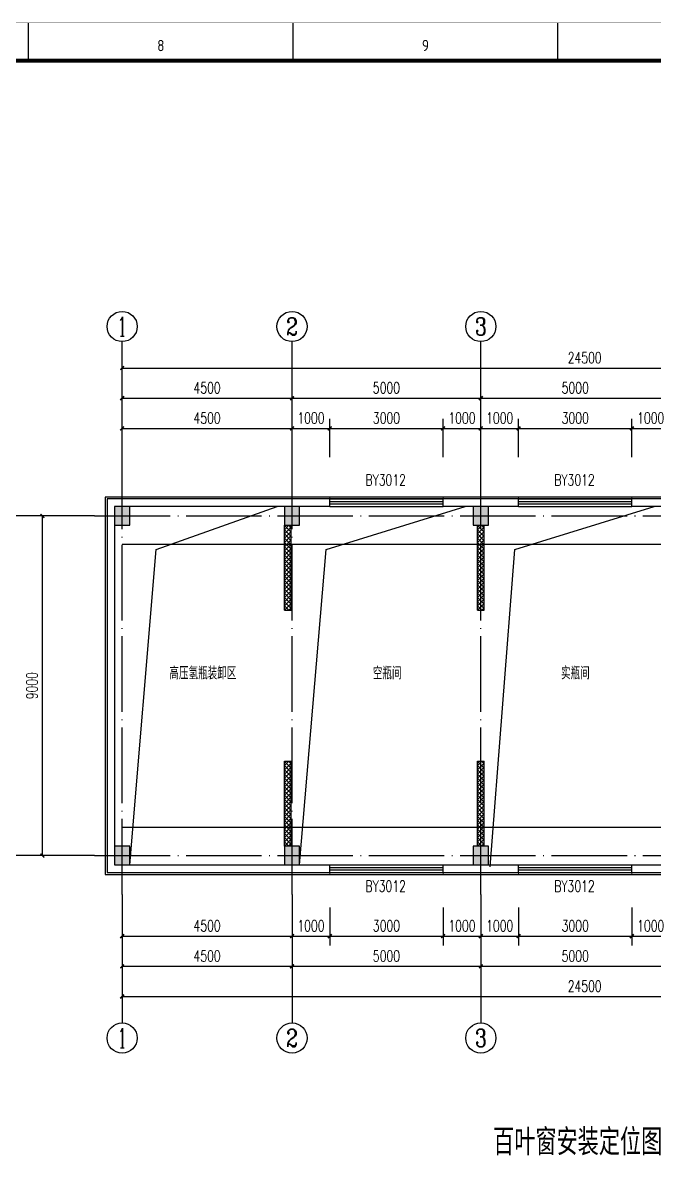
# Model space of a CAD drawing. Extents: x 170390 to 475615, y -37034 to 38097.
# Drawn here: x 340554 to 357282, y -1593 to 28473 of the extents above; entities that cross this region are included whole.
import ezdxf
from ezdxf.enums import TextEntityAlignment as Align

# ---------------------------------------------------------------- set-up
doc = ezdxf.new("R2010")
doc.units = 0
doc.header["$LTSCALE"] = 1000
doc.header["$MEASUREMENT"] = 0
doc.linetypes.add('DASH', pattern=[0.35, 0.25, -0.1])
doc.linetypes.add('DOTE', pattern=[2.42, 2, -0.2, 0.02, -0.2])
doc.layers.get('0').update_dxf_attribs({"color": 8})
doc.layers.get('Defpoints').update_dxf_attribs({"color": 8})
for name, color, linetype in [('AXIS', 8, 'Continuous'), ('AXIS_TEXT', 8, 'Continuous'), ('COLUMN', 8, 'Continuous'), ('DIM_SYMB', 8, 'Continuous'), ('DOTE', 8, 'DOTE'), ('PUB_DIM', 8, 'Continuous'), ('PUB_HATCH', 8, 'Continuous'), ('PUB_TEXT', 8, 'Continuous'), ('WALL', 8, 'Continuous'), ('WINDOW', 8, 'Continuous'), ('WINDOW_TEXT', 8, 'Continuous'), ('轻质板', 8, 'Continuous')]:
    doc.layers.add(name, color=color, linetype=linetype)
doc.styles.add('_HZTXT', font='txt.shx', dxfattribs={"width": 0.8, "bigfont": 'HZTXT.shx'})
doc.styles.add('_TCH_AXIS', font='COMPLEX.shx', dxfattribs={"bigfont": 'dxt.shx'})
doc.styles.add('_TCH_DIM_T3', font='SIMPLEX', dxfattribs={"width": 0.705882, "bigfont": 'GBCBIG'})
doc.styles.add('_TCH_WINDOW', font='SIMPLEX', dxfattribs={"bigfont": 'GBCBIG'})
doc.styles.add('COMPLEX', font='COMPLEX')
doc.styles.get("Standard").update_dxf_attribs({"font": 'GBENOR', "bigfont": 'GBCBIG'})
doc.dimstyles.new('_TCH_ARCH&&100', dxfattribs={"dimtxt": 297.5, "dimasz": 100, "dimexe": 250, "dimexo": 300, "dimgap": 126.25, "dimtad": 1, "dimdec": 0, "dimzin": 0, "dimdsep": 46, "dimtxsty": '_TCH_DIM_T3', "dimblk": 'ARCHTICK', "dimcen": 0.09, "dimclrt": 7, "dimazin": 2, "dimtfac": 1, "dimtdec": 0, "dimtix": 1, "dimtmove": 2, "dimatfit": 3, "dimldrblk": 'ARCHTICK', "dimfxl": 0, "dimtolj": 1, "dimtzin": 0, "dimarcsym": 0})

# ---------------------------------------------------------------- blocks, each defined once
blk = doc.blocks.new('GEDI_WK_A1')
at = {"color": 3}
for p, q in [((490.58, 584), (490.58, 594)), ((560.67, 584), (560.67, 594)), ((630.75, 584), (630.75, 594))]:
    blk.add_line(p, q, dxfattribs=at)
for points, const_width in [([(0, 0), (841, 0), (841, 594), (0, 594)], 0.1), ([(25, 10), (831, 10), (831, 584), (25, 584)], 1)]:
    blk.add_lwpolyline(points, close=True, dxfattribs=dict(at, const_width=const_width))
for s, p in [('8', (525.62, 588)), ('9', (595.71, 588))]:
    blk.add_text(s, height=3, dxfattribs=at).set_placement(p, align=Align.MIDDLE)
blk = doc.blocks.new('_ArchTick')
at = {"color": 0, "linetype": 'ByBlock', "const_width": 0.4}
blk.add_lwpolyline([(-0.5, -0.5), (0.5, 0.5)], dxfattribs=at)
blk = doc.blocks.new('*D120')
at = {"layer": 'Defpoints', "color": 0, "transparency": 16777216}
for p in [(347688, 17722), (343188, 16662), (347688, 16662)]:
    blk.add_point(p, dxfattribs=at)
at = {"layer": 'PUB_DIM', "color": 0, "lineweight": -2, "transparency": 16777216}
for p, q in [((343188, 16962), (343188, 17972)), ((347688, 16962), (347688, 17972)), ((343188, 17722), (347688, 17722))]:
    blk.add_line(p, q, dxfattribs=at)
at = {"layer": 'PUB_DIM', "color": 0, "lineweight": -2, "transparency": 16777216, "xscale": 100, "yscale": 100, "zscale": 100, "rotation": 180}
blk.add_blockref('_ArchTick', (343188, 17722), dxfattribs=at)
at = {"layer": 'PUB_DIM', "color": 0, "lineweight": -2, "transparency": 16777216, "xscale": 100, "yscale": 100, "zscale": 100}
blk.add_blockref('_ArchTick', (347688, 17722), dxfattribs=at)
at = {"layer": 'PUB_DIM', "color": 7, "transparency": 16777216, "insert": (345438, 17997), "char_height": 297.5, "attachment_point": 5, "style": '_TCH_DIM_T3'}
blk.add_mtext('\\A1;4500', dxfattribs=at)
blk = doc.blocks.new('*D121')
at = {"layer": 'Defpoints', "color": 0, "transparency": 16777216}
for p in [(348688, 17722), (347688, 16662), (348688, 16662)]:
    blk.add_point(p, dxfattribs=at)
at = {"layer": 'PUB_DIM', "color": 0, "lineweight": -2, "transparency": 16777216}
for p, q in [((347688, 16962), (347688, 17972)), ((348688, 16962), (348688, 17972)), ((347688, 17722), (348688, 17722))]:
    blk.add_line(p, q, dxfattribs=at)
at = {"layer": 'PUB_DIM', "color": 0, "lineweight": -2, "transparency": 16777216, "xscale": 100, "yscale": 100, "zscale": 100, "rotation": 180}
blk.add_blockref('_ArchTick', (347688, 17722), dxfattribs=at)
at = {"layer": 'PUB_DIM', "color": 0, "lineweight": -2, "transparency": 16777216, "xscale": 100, "yscale": 100, "zscale": 100}
blk.add_blockref('_ArchTick', (348688, 17722), dxfattribs=at)
at = {"layer": 'PUB_DIM', "color": 7, "transparency": 16777216, "insert": (348188, 17997), "char_height": 297.5, "attachment_point": 5, "style": '_TCH_DIM_T3'}
blk.add_mtext('\\A1;1000', dxfattribs=at)
blk = doc.blocks.new('*D122')
at = {"layer": 'Defpoints', "color": 0, "transparency": 16777216}
for p in [(351688, 17722), (348688, 16662), (351688, 16662)]:
    blk.add_point(p, dxfattribs=at)
at = {"layer": 'PUB_DIM', "color": 0, "lineweight": -2, "transparency": 16777216}
for p, q in [((348688, 16962), (348688, 17972)), ((351688, 16962), (351688, 17972)), ((348688, 17722), (351688, 17722))]:
    blk.add_line(p, q, dxfattribs=at)
at = {"layer": 'PUB_DIM', "color": 0, "lineweight": -2, "transparency": 16777216, "xscale": 100, "yscale": 100, "zscale": 100, "rotation": 180}
blk.add_blockref('_ArchTick', (348688, 17722), dxfattribs=at)
at = {"layer": 'PUB_DIM', "color": 0, "lineweight": -2, "transparency": 16777216, "xscale": 100, "yscale": 100, "zscale": 100}
blk.add_blockref('_ArchTick', (351688, 17722), dxfattribs=at)
at = {"layer": 'PUB_DIM', "color": 7, "transparency": 16777216, "insert": (350188, 17997), "char_height": 297.5, "attachment_point": 5, "style": '_TCH_DIM_T3'}
blk.add_mtext('\\A1;3000', dxfattribs=at)
blk = doc.blocks.new('*D123')
at = {"layer": 'Defpoints', "color": 0, "transparency": 16777216}
for p in [(352688, 17722), (351688, 16662), (352688, 16662)]:
    blk.add_point(p, dxfattribs=at)
at = {"layer": 'PUB_DIM', "color": 0, "lineweight": -2, "transparency": 16777216}
for p, q in [((351688, 16962), (351688, 17972)), ((352688, 16962), (352688, 17972)), ((351688, 17722), (352688, 17722))]:
    blk.add_line(p, q, dxfattribs=at)
at = {"layer": 'PUB_DIM', "color": 0, "lineweight": -2, "transparency": 16777216, "xscale": 100, "yscale": 100, "zscale": 100, "rotation": 180}
blk.add_blockref('_ArchTick', (351688, 17722), dxfattribs=at)
at = {"layer": 'PUB_DIM', "color": 0, "lineweight": -2, "transparency": 16777216, "xscale": 100, "yscale": 100, "zscale": 100}
blk.add_blockref('_ArchTick', (352688, 17722), dxfattribs=at)
at = {"layer": 'PUB_DIM', "color": 7, "transparency": 16777216, "insert": (352188, 17997), "char_height": 297.5, "attachment_point": 5, "style": '_TCH_DIM_T3'}
blk.add_mtext('\\A1;1000', dxfattribs=at)
blk = doc.blocks.new('*D124')
at = {"layer": 'Defpoints', "color": 0, "transparency": 16777216}
for p in [(353688, 17722), (352688, 16662), (353688, 16662)]:
    blk.add_point(p, dxfattribs=at)
at = {"layer": 'PUB_DIM', "color": 0, "lineweight": -2, "transparency": 16777216}
for p, q in [((352688, 16962), (352688, 17972)), ((353688, 16962), (353688, 17972)), ((352688, 17722), (353688, 17722))]:
    blk.add_line(p, q, dxfattribs=at)
at = {"layer": 'PUB_DIM', "color": 0, "lineweight": -2, "transparency": 16777216, "xscale": 100, "yscale": 100, "zscale": 100, "rotation": 180}
blk.add_blockref('_ArchTick', (352688, 17722), dxfattribs=at)
at = {"layer": 'PUB_DIM', "color": 0, "lineweight": -2, "transparency": 16777216, "xscale": 100, "yscale": 100, "zscale": 100}
blk.add_blockref('_ArchTick', (353688, 17722), dxfattribs=at)
at = {"layer": 'PUB_DIM', "color": 7, "transparency": 16777216, "insert": (353188, 17997), "char_height": 297.5, "attachment_point": 5, "style": '_TCH_DIM_T3'}
blk.add_mtext('\\A1;1000', dxfattribs=at)
blk = doc.blocks.new('*D125')
at = {"layer": 'Defpoints', "color": 0, "transparency": 16777216}
for p in [(356688, 17722), (353688, 16662), (356688, 16662)]:
    blk.add_point(p, dxfattribs=at)
at = {"layer": 'PUB_DIM', "color": 0, "lineweight": -2, "transparency": 16777216}
for p, q in [((353688, 16962), (353688, 17972)), ((356688, 16962), (356688, 17972)), ((353688, 17722), (356688, 17722))]:
    blk.add_line(p, q, dxfattribs=at)
at = {"layer": 'PUB_DIM', "color": 0, "lineweight": -2, "transparency": 16777216, "xscale": 100, "yscale": 100, "zscale": 100, "rotation": 180}
blk.add_blockref('_ArchTick', (353688, 17722), dxfattribs=at)
at = {"layer": 'PUB_DIM', "color": 0, "lineweight": -2, "transparency": 16777216, "xscale": 100, "yscale": 100, "zscale": 100}
blk.add_blockref('_ArchTick', (356688, 17722), dxfattribs=at)
at = {"layer": 'PUB_DIM', "color": 7, "transparency": 16777216, "insert": (355188, 17997), "char_height": 297.5, "attachment_point": 5, "style": '_TCH_DIM_T3'}
blk.add_mtext('\\A1;3000', dxfattribs=at)
blk = doc.blocks.new('*D126')
at = {"layer": 'Defpoints', "color": 0, "transparency": 16777216}
for p in [(357688, 17722), (356688, 16662), (357688, 16662)]:
    blk.add_point(p, dxfattribs=at)
at = {"layer": 'PUB_DIM', "color": 0, "lineweight": -2, "transparency": 16777216}
for p, q in [((356688, 16962), (356688, 17972)), ((357688, 16962), (357688, 17972)), ((356688, 17722), (357688, 17722))]:
    blk.add_line(p, q, dxfattribs=at)
at = {"layer": 'PUB_DIM', "color": 0, "lineweight": -2, "transparency": 16777216, "xscale": 100, "yscale": 100, "zscale": 100, "rotation": 180}
blk.add_blockref('_ArchTick', (356688, 17722), dxfattribs=at)
at = {"layer": 'PUB_DIM', "color": 0, "lineweight": -2, "transparency": 16777216, "xscale": 100, "yscale": 100, "zscale": 100}
blk.add_blockref('_ArchTick', (357688, 17722), dxfattribs=at)
at = {"layer": 'PUB_DIM', "color": 7, "transparency": 16777216, "insert": (357188, 17997), "char_height": 297.5, "attachment_point": 5, "style": '_TCH_DIM_T3'}
blk.add_mtext('\\A1;1000', dxfattribs=at)
blk = doc.blocks.new('*D131')
at = {"layer": 'Defpoints', "color": 0, "transparency": 16777216}
for p in [(343188, 5328), (347688, 5328), (347688, 4268)]:
    blk.add_point(p, dxfattribs=at)
at = {"layer": 'PUB_DIM', "color": 0, "lineweight": -2, "transparency": 16777216}
for p, q in [((343188, 5028), (343188, 4018)), ((347688, 5028), (347688, 4018)), ((343188, 4268), (347688, 4268))]:
    blk.add_line(p, q, dxfattribs=at)
at = {"layer": 'PUB_DIM', "color": 0, "lineweight": -2, "transparency": 16777216, "xscale": 100, "yscale": 100, "zscale": 100, "rotation": 180}
blk.add_blockref('_ArchTick', (343188, 4268), dxfattribs=at)
at = {"layer": 'PUB_DIM', "color": 0, "lineweight": -2, "transparency": 16777216, "xscale": 100, "yscale": 100, "zscale": 100}
blk.add_blockref('_ArchTick', (347688, 4268), dxfattribs=at)
at = {"layer": 'PUB_DIM', "color": 7, "transparency": 16777216, "insert": (345438, 4543), "char_height": 297.5, "attachment_point": 5, "style": '_TCH_DIM_T3'}
blk.add_mtext('\\A1;4500', dxfattribs=at)
blk = doc.blocks.new('*D132')
at = {"layer": 'Defpoints', "color": 0, "transparency": 16777216}
for p in [(347688, 5328), (348688, 5328), (348688, 4268)]:
    blk.add_point(p, dxfattribs=at)
at = {"layer": 'PUB_DIM', "color": 0, "lineweight": -2, "transparency": 16777216}
for p, q in [((347688, 5028), (347688, 4018)), ((348688, 5028), (348688, 4018)), ((347688, 4268), (348688, 4268))]:
    blk.add_line(p, q, dxfattribs=at)
at = {"layer": 'PUB_DIM', "color": 0, "lineweight": -2, "transparency": 16777216, "xscale": 100, "yscale": 100, "zscale": 100, "rotation": 180}
blk.add_blockref('_ArchTick', (347688, 4268), dxfattribs=at)
at = {"layer": 'PUB_DIM', "color": 0, "lineweight": -2, "transparency": 16777216, "xscale": 100, "yscale": 100, "zscale": 100}
blk.add_blockref('_ArchTick', (348688, 4268), dxfattribs=at)
at = {"layer": 'PUB_DIM', "color": 7, "transparency": 16777216, "insert": (348188, 4543), "char_height": 297.5, "attachment_point": 5, "style": '_TCH_DIM_T3'}
blk.add_mtext('\\A1;1000', dxfattribs=at)
blk = doc.blocks.new('*D133')
at = {"layer": 'Defpoints', "color": 0, "transparency": 16777216}
for p in [(348688, 5328), (351688, 5328), (351688, 4268)]:
    blk.add_point(p, dxfattribs=at)
at = {"layer": 'PUB_DIM', "color": 0, "lineweight": -2, "transparency": 16777216}
for p, q in [((348688, 5028), (348688, 4018)), ((351688, 5028), (351688, 4018)), ((348688, 4268), (351688, 4268))]:
    blk.add_line(p, q, dxfattribs=at)
at = {"layer": 'PUB_DIM', "color": 0, "lineweight": -2, "transparency": 16777216, "xscale": 100, "yscale": 100, "zscale": 100, "rotation": 180}
blk.add_blockref('_ArchTick', (348688, 4268), dxfattribs=at)
at = {"layer": 'PUB_DIM', "color": 0, "lineweight": -2, "transparency": 16777216, "xscale": 100, "yscale": 100, "zscale": 100}
blk.add_blockref('_ArchTick', (351688, 4268), dxfattribs=at)
at = {"layer": 'PUB_DIM', "color": 7, "transparency": 16777216, "insert": (350188, 4543), "char_height": 297.5, "attachment_point": 5, "style": '_TCH_DIM_T3'}
blk.add_mtext('\\A1;3000', dxfattribs=at)
blk = doc.blocks.new('*D134')
at = {"layer": 'Defpoints', "color": 0, "transparency": 16777216}
for p in [(351688, 5328), (352688, 5328), (352688, 4268)]:
    blk.add_point(p, dxfattribs=at)
at = {"layer": 'PUB_DIM', "color": 0, "lineweight": -2, "transparency": 16777216}
for p, q in [((351688, 5028), (351688, 4018)), ((352688, 5028), (352688, 4018)), ((351688, 4268), (352688, 4268))]:
    blk.add_line(p, q, dxfattribs=at)
at = {"layer": 'PUB_DIM', "color": 0, "lineweight": -2, "transparency": 16777216, "xscale": 100, "yscale": 100, "zscale": 100, "rotation": 180}
blk.add_blockref('_ArchTick', (351688, 4268), dxfattribs=at)
at = {"layer": 'PUB_DIM', "color": 0, "lineweight": -2, "transparency": 16777216, "xscale": 100, "yscale": 100, "zscale": 100}
blk.add_blockref('_ArchTick', (352688, 4268), dxfattribs=at)
at = {"layer": 'PUB_DIM', "color": 7, "transparency": 16777216, "insert": (352188, 4543), "char_height": 297.5, "attachment_point": 5, "style": '_TCH_DIM_T3'}
blk.add_mtext('\\A1;1000', dxfattribs=at)
blk = doc.blocks.new('*D135')
at = {"layer": 'Defpoints', "color": 0, "transparency": 16777216}
for p in [(352688, 5328), (353688, 5328), (353688, 4268)]:
    blk.add_point(p, dxfattribs=at)
at = {"layer": 'PUB_DIM', "color": 0, "lineweight": -2, "transparency": 16777216}
for p, q in [((352688, 5028), (352688, 4018)), ((353688, 5028), (353688, 4018)), ((352688, 4268), (353688, 4268))]:
    blk.add_line(p, q, dxfattribs=at)
at = {"layer": 'PUB_DIM', "color": 0, "lineweight": -2, "transparency": 16777216, "xscale": 100, "yscale": 100, "zscale": 100, "rotation": 180}
blk.add_blockref('_ArchTick', (352688, 4268), dxfattribs=at)
at = {"layer": 'PUB_DIM', "color": 0, "lineweight": -2, "transparency": 16777216, "xscale": 100, "yscale": 100, "zscale": 100}
blk.add_blockref('_ArchTick', (353688, 4268), dxfattribs=at)
at = {"layer": 'PUB_DIM', "color": 7, "transparency": 16777216, "insert": (353188, 4543), "char_height": 297.5, "attachment_point": 5, "style": '_TCH_DIM_T3'}
blk.add_mtext('\\A1;1000', dxfattribs=at)
blk = doc.blocks.new('*D136')
at = {"layer": 'Defpoints', "color": 0, "transparency": 16777216}
for p in [(353688, 5328), (356688, 5328), (356688, 4268)]:
    blk.add_point(p, dxfattribs=at)
at = {"layer": 'PUB_DIM', "color": 0, "lineweight": -2, "transparency": 16777216}
for p, q in [((353688, 5028), (353688, 4018)), ((356688, 5028), (356688, 4018)), ((353688, 4268), (356688, 4268))]:
    blk.add_line(p, q, dxfattribs=at)
at = {"layer": 'PUB_DIM', "color": 0, "lineweight": -2, "transparency": 16777216, "xscale": 100, "yscale": 100, "zscale": 100, "rotation": 180}
blk.add_blockref('_ArchTick', (353688, 4268), dxfattribs=at)
at = {"layer": 'PUB_DIM', "color": 0, "lineweight": -2, "transparency": 16777216, "xscale": 100, "yscale": 100, "zscale": 100}
blk.add_blockref('_ArchTick', (356688, 4268), dxfattribs=at)
at = {"layer": 'PUB_DIM', "color": 7, "transparency": 16777216, "insert": (355188, 4543), "char_height": 297.5, "attachment_point": 5, "style": '_TCH_DIM_T3'}
blk.add_mtext('\\A1;3000', dxfattribs=at)
blk = doc.blocks.new('*D137')
at = {"layer": 'Defpoints', "color": 0, "transparency": 16777216}
for p in [(356688, 5328), (357688, 5328), (357688, 4268)]:
    blk.add_point(p, dxfattribs=at)
at = {"layer": 'PUB_DIM', "color": 0, "lineweight": -2, "transparency": 16777216}
for p, q in [((356688, 5028), (356688, 4018)), ((357688, 5028), (357688, 4018)), ((356688, 4268), (357688, 4268))]:
    blk.add_line(p, q, dxfattribs=at)
at = {"layer": 'PUB_DIM', "color": 0, "lineweight": -2, "transparency": 16777216, "xscale": 100, "yscale": 100, "zscale": 100, "rotation": 180}
blk.add_blockref('_ArchTick', (356688, 4268), dxfattribs=at)
at = {"layer": 'PUB_DIM', "color": 0, "lineweight": -2, "transparency": 16777216, "xscale": 100, "yscale": 100, "zscale": 100}
blk.add_blockref('_ArchTick', (357688, 4268), dxfattribs=at)
at = {"layer": 'PUB_DIM', "color": 7, "transparency": 16777216, "insert": (357188, 4543), "char_height": 297.5, "attachment_point": 5, "style": '_TCH_DIM_T3'}
blk.add_mtext('\\A1;1000', dxfattribs=at)
blk = doc.blocks.new('*D144')
at = {"layer": 'AXIS', "color": 0, "lineweight": -2, "transparency": 16777216}
for p, q in [((342160, 15404), (340825, 15404)), ((341075, 6404), (341075, 15404)), ((342160, 6404), (340825, 6404))]:
    blk.add_line(p, q, dxfattribs=at)
at = {"layer": 'Defpoints', "color": 0, "transparency": 16777216}
for p in [(341075, 15404), (342460, 15404), (342460, 6404)]:
    blk.add_point(p, dxfattribs=at)
at = {"layer": 'AXIS', "color": 0, "lineweight": -2, "transparency": 16777216, "xscale": 100, "yscale": 100, "zscale": 100}
for p, rotation in [((341075, 15404), 90), ((341075, 6404), 270)]:
    blk.add_blockref('_ArchTick', p, dxfattribs=dict(at, rotation=rotation))
at = {"layer": 'AXIS', "color": 7, "transparency": 16777216, "insert": (340800, 10904), "char_height": 297.5, "attachment_point": 5, "rotation": 90, "style": '_TCH_DIM_T3'}
blk.add_mtext('\\A1;9000', dxfattribs=at)
blk = doc.blocks.new('*D148')
at = {"layer": 'AXIS', "color": 0, "lineweight": -2, "transparency": 16777216}
for p, q in [((343188, 16928), (343188, 18772)), ((347688, 16928), (347688, 18772)), ((343188, 18522), (347688, 18522))]:
    blk.add_line(p, q, dxfattribs=at)
at = {"layer": 'Defpoints', "color": 0, "transparency": 16777216}
for p in [(347688, 18522), (343188, 16628), (347688, 16628)]:
    blk.add_point(p, dxfattribs=at)
at = {"layer": 'AXIS', "color": 0, "lineweight": -2, "transparency": 16777216, "xscale": 100, "yscale": 100, "zscale": 100, "rotation": 180}
blk.add_blockref('_ArchTick', (343188, 18522), dxfattribs=at)
at = {"layer": 'AXIS', "color": 0, "lineweight": -2, "transparency": 16777216, "xscale": 100, "yscale": 100, "zscale": 100}
blk.add_blockref('_ArchTick', (347688, 18522), dxfattribs=at)
at = {"layer": 'AXIS', "color": 7, "transparency": 16777216, "insert": (345438, 18797), "char_height": 297.5, "attachment_point": 5, "style": '_TCH_DIM_T3'}
blk.add_mtext('\\A1;4500', dxfattribs=at)
blk = doc.blocks.new('*D149')
at = {"layer": 'AXIS', "color": 0, "lineweight": -2, "transparency": 16777216}
for p, q in [((347688, 16928), (347688, 18772)), ((352688, 16928), (352688, 18772)), ((347688, 18522), (352688, 18522))]:
    blk.add_line(p, q, dxfattribs=at)
at = {"layer": 'Defpoints', "color": 0, "transparency": 16777216}
for p in [(352688, 18522), (347688, 16628), (352688, 16628)]:
    blk.add_point(p, dxfattribs=at)
at = {"layer": 'AXIS', "color": 0, "lineweight": -2, "transparency": 16777216, "xscale": 100, "yscale": 100, "zscale": 100, "rotation": 180}
blk.add_blockref('_ArchTick', (347688, 18522), dxfattribs=at)
at = {"layer": 'AXIS', "color": 0, "lineweight": -2, "transparency": 16777216, "xscale": 100, "yscale": 100, "zscale": 100}
blk.add_blockref('_ArchTick', (352688, 18522), dxfattribs=at)
at = {"layer": 'AXIS', "color": 7, "transparency": 16777216, "insert": (350188, 18797), "char_height": 297.5, "attachment_point": 5, "style": '_TCH_DIM_T3'}
blk.add_mtext('\\A1;5000', dxfattribs=at)
blk = doc.blocks.new('*D150')
at = {"layer": 'AXIS', "color": 0, "lineweight": -2, "transparency": 16777216}
for p, q in [((352688, 16928), (352688, 18772)), ((357688, 16928), (357688, 18772)), ((352688, 18522), (357688, 18522))]:
    blk.add_line(p, q, dxfattribs=at)
at = {"layer": 'Defpoints', "color": 0, "transparency": 16777216}
for p in [(357688, 18522), (352688, 16628), (357688, 16628)]:
    blk.add_point(p, dxfattribs=at)
at = {"layer": 'AXIS', "color": 0, "lineweight": -2, "transparency": 16777216, "xscale": 100, "yscale": 100, "zscale": 100, "rotation": 180}
blk.add_blockref('_ArchTick', (352688, 18522), dxfattribs=at)
at = {"layer": 'AXIS', "color": 0, "lineweight": -2, "transparency": 16777216, "xscale": 100, "yscale": 100, "zscale": 100}
blk.add_blockref('_ArchTick', (357688, 18522), dxfattribs=at)
at = {"layer": 'AXIS', "color": 7, "transparency": 16777216, "insert": (355188, 18797), "char_height": 297.5, "attachment_point": 5, "style": '_TCH_DIM_T3'}
blk.add_mtext('\\A1;5000', dxfattribs=at)
blk = doc.blocks.new('*D153')
at = {"layer": 'AXIS', "color": 0, "lineweight": -2, "transparency": 16777216}
for p, q in [((343188, 16928), (343188, 19572)), ((367688, 16928), (367688, 19572)), ((343188, 19322), (367688, 19322))]:
    blk.add_line(p, q, dxfattribs=at)
at = {"layer": 'Defpoints', "color": 0, "transparency": 16777216}
for p in [(367688, 19322), (343188, 16628), (367688, 16628)]:
    blk.add_point(p, dxfattribs=at)
at = {"layer": 'AXIS', "color": 0, "lineweight": -2, "transparency": 16777216, "xscale": 100, "yscale": 100, "zscale": 100, "rotation": 180}
blk.add_blockref('_ArchTick', (343188, 19322), dxfattribs=at)
at = {"layer": 'AXIS', "color": 0, "lineweight": -2, "transparency": 16777216, "xscale": 100, "yscale": 100, "zscale": 100}
blk.add_blockref('_ArchTick', (367688, 19322), dxfattribs=at)
at = {"layer": 'AXIS', "color": 7, "transparency": 16777216, "insert": (355438, 19597), "char_height": 297.5, "attachment_point": 5, "style": '_TCH_DIM_T3'}
blk.add_mtext('\\A1;24500', dxfattribs=at)
blk = doc.blocks.new('*D154')
at = {"layer": 'AXIS', "color": 0, "lineweight": -2, "transparency": 16777216}
for p, q in [((343188, 5073), (343188, 3218)), ((347688, 5073), (347688, 3218)), ((343188, 3468), (347688, 3468))]:
    blk.add_line(p, q, dxfattribs=at)
at = {"layer": 'Defpoints', "color": 0, "transparency": 16777216}
for p in [(343188, 5373), (347688, 5373), (347688, 3468)]:
    blk.add_point(p, dxfattribs=at)
at = {"layer": 'AXIS', "color": 0, "lineweight": -2, "transparency": 16777216, "xscale": 100, "yscale": 100, "zscale": 100, "rotation": 180}
blk.add_blockref('_ArchTick', (343188, 3468), dxfattribs=at)
at = {"layer": 'AXIS', "color": 0, "lineweight": -2, "transparency": 16777216, "xscale": 100, "yscale": 100, "zscale": 100}
blk.add_blockref('_ArchTick', (347688, 3468), dxfattribs=at)
at = {"layer": 'AXIS', "color": 7, "transparency": 16777216, "insert": (345438, 3743), "char_height": 297.5, "attachment_point": 5, "style": '_TCH_DIM_T3'}
blk.add_mtext('\\A1;4500', dxfattribs=at)
blk = doc.blocks.new('*D155')
at = {"layer": 'AXIS', "color": 0, "lineweight": -2, "transparency": 16777216}
for p, q in [((347688, 5073), (347688, 3218)), ((352688, 5073), (352688, 3218)), ((347688, 3468), (352688, 3468))]:
    blk.add_line(p, q, dxfattribs=at)
at = {"layer": 'Defpoints', "color": 0, "transparency": 16777216}
for p in [(347688, 5373), (352688, 5373), (352688, 3468)]:
    blk.add_point(p, dxfattribs=at)
at = {"layer": 'AXIS', "color": 0, "lineweight": -2, "transparency": 16777216, "xscale": 100, "yscale": 100, "zscale": 100, "rotation": 180}
blk.add_blockref('_ArchTick', (347688, 3468), dxfattribs=at)
at = {"layer": 'AXIS', "color": 0, "lineweight": -2, "transparency": 16777216, "xscale": 100, "yscale": 100, "zscale": 100}
blk.add_blockref('_ArchTick', (352688, 3468), dxfattribs=at)
at = {"layer": 'AXIS', "color": 7, "transparency": 16777216, "insert": (350188, 3743), "char_height": 297.5, "attachment_point": 5, "style": '_TCH_DIM_T3'}
blk.add_mtext('\\A1;5000', dxfattribs=at)
blk = doc.blocks.new('*D156')
at = {"layer": 'AXIS', "color": 0, "lineweight": -2, "transparency": 16777216}
for p, q in [((352688, 5073), (352688, 3218)), ((357688, 5073), (357688, 3218)), ((352688, 3468), (357688, 3468))]:
    blk.add_line(p, q, dxfattribs=at)
at = {"layer": 'Defpoints', "color": 0, "transparency": 16777216}
for p in [(352688, 5373), (357688, 5373), (357688, 3468)]:
    blk.add_point(p, dxfattribs=at)
at = {"layer": 'AXIS', "color": 0, "lineweight": -2, "transparency": 16777216, "xscale": 100, "yscale": 100, "zscale": 100, "rotation": 180}
blk.add_blockref('_ArchTick', (352688, 3468), dxfattribs=at)
at = {"layer": 'AXIS', "color": 0, "lineweight": -2, "transparency": 16777216, "xscale": 100, "yscale": 100, "zscale": 100}
blk.add_blockref('_ArchTick', (357688, 3468), dxfattribs=at)
at = {"layer": 'AXIS', "color": 7, "transparency": 16777216, "insert": (355188, 3743), "char_height": 297.5, "attachment_point": 5, "style": '_TCH_DIM_T3'}
blk.add_mtext('\\A1;5000', dxfattribs=at)
blk = doc.blocks.new('*D159')
at = {"layer": 'AXIS', "color": 0, "lineweight": -2, "transparency": 16777216}
for p, q in [((343188, 5073), (343188, 2418)), ((367688, 5073), (367688, 2418)), ((343188, 2668), (367688, 2668))]:
    blk.add_line(p, q, dxfattribs=at)
at = {"layer": 'Defpoints', "color": 0, "transparency": 16777216}
for p in [(343188, 5373), (367688, 5373), (367688, 2668)]:
    blk.add_point(p, dxfattribs=at)
at = {"layer": 'AXIS', "color": 0, "lineweight": -2, "transparency": 16777216, "xscale": 100, "yscale": 100, "zscale": 100, "rotation": 180}
blk.add_blockref('_ArchTick', (343188, 2668), dxfattribs=at)
at = {"layer": 'AXIS', "color": 0, "lineweight": -2, "transparency": 16777216, "xscale": 100, "yscale": 100, "zscale": 100}
blk.add_blockref('_ArchTick', (367688, 2668), dxfattribs=at)
at = {"layer": 'AXIS', "color": 7, "transparency": 16777216, "insert": (355438, 2943), "char_height": 297.5, "attachment_point": 5, "style": '_TCH_DIM_T3'}
blk.add_mtext('\\A1;24500', dxfattribs=at)
blk = doc.blocks.new('_FZH')
blk.add_lwpolyline([(-0.5, -0.5), (0.5, -0.5), (0.5, 0.5), (-0.5, 0.5)], close=True)
at = {"layer": 'PUB_HATCH'}
blk.add_solid([(-0.5, -0.5), (0.5, -0.5), (-0.5, 0.5), (0.5, 0.5)], dxfattribs=at)
blk = doc.blocks.new('_AXISO')
blk.add_circle((0, 0), 0.5)
at = {"layer": 'AXIS_TEXT', "style": 'COMPLEX', "width": 1.041667}
blk.add_attdef('A', text='', height=0.56, dxfattribs=at).set_placement((-0.25, -0.28), (0.25, -0.28), align=Align.FIT)

msp = doc.modelspace()

# ---------------------------------------------------------------- hatches: boundary and pattern name
at = {"layer": 'WALL'}
h = msp.add_hatch(dxfattribs=at)
h.set_pattern_fill('ANSI37', color=245, scale=50, style=0)
h.set_pattern_definition([(45, (347487.84, 12904.36), (-56.1266, 56.1266), []), (135, (347487.84, 12904.36), (-56.1266, -56.1266), [])])
h.paths.add_polyline_path([(347667.8, 14654.4), (347487.8, 14654.4), (347487.8, 12904.4), (347667.8, 12904.4)])
h.paths.add_polyline_path([(347667.8, 15154.4), (347487.8, 15154.4), (347487.8, 14654.4), (347667.8, 14654.4)])
h = msp.add_hatch(dxfattribs=at)
h.set_pattern_fill('ANSI37', color=245, scale=50, style=0)
h.set_pattern_definition([(45, (352597.84, 12904.36), (-56.1266, 56.1266), []), (135, (352597.84, 12904.36), (-56.1266, -56.1266), [])])
h.paths.add_polyline_path([(352687.8, 14654.4), (352777.8, 14654.4), (352777.8, 15154.4), (352687.8, 15154.4)])
h.paths.add_polyline_path([(352687.8, 15154.4), (352597.8, 15154.4), (352597.8, 14654.4), (352687.8, 14654.4)])
h.paths.add_polyline_path([(352687.8, 14654.4), (352597.8, 14654.4), (352597.8, 12904.4), (352687.8, 12904.4)])
h.paths.add_polyline_path([(352687.8, 12904.4), (352777.8, 12904.4), (352777.8, 14654.4), (352687.8, 14654.4)])
h = msp.add_hatch(dxfattribs=at)
h.set_pattern_fill('ANSI37', color=245, scale=50, style=0)
h.set_pattern_definition([(45, (347487.84, 6654.36), (-56.1266, 56.1266), []), (135, (347487.84, 6654.36), (-56.1266, -56.1266), [])])
h.paths.add_polyline_path([(347487.8, 6654.4), (347667.8, 6654.4), (347667.8, 7154.4), (347487.8, 7154.4)])
h.paths.add_polyline_path([(347487.8, 7154.4), (347667.8, 7154.4), (347667.8, 8904.4), (347487.8, 8904.4)])
h = msp.add_hatch(dxfattribs=at)
h.set_pattern_fill('ANSI37', color=245, scale=50, style=0)
h.set_pattern_definition([(45, (352597.84, 6654.36), (-56.1266, 56.1266), []), (135, (352597.84, 6654.36), (-56.1266, -56.1266), [])])
h.paths.add_polyline_path([(352687.8, 6654.4), (352777.8, 6654.4), (352777.8, 7154.4), (352687.8, 7154.4)])
h.paths.add_polyline_path([(352687.8, 7154.4), (352597.8, 7154.4), (352597.8, 6654.4), (352687.8, 6654.4)])
h.paths.add_polyline_path([(352687.8, 7154.4), (352777.8, 7154.4), (352777.8, 8904.4), (352687.8, 8904.4)])
h.paths.add_polyline_path([(352687.8, 8904.4), (352597.8, 8904.4), (352597.8, 7154.4), (352687.8, 7154.4)])

# ---------------------------------------------------------------- linework, layer by layer
at = {"color": 253}
for points in [[(343387.8, 6154.4), (344090.8, 14513.9), (347297.3, 15654.4)], [(347887.8, 6154.4), (348590.8, 14513.9), (352276.3, 15654.4)], [(352937.8, 6104.4), (353590.8, 14513.9), (357276.3, 15654.4)]]:
    msp.add_lwpolyline(points, dxfattribs=at)
at = {"color": 5, "linetype": 'DASH', "ltscale": 2, "const_width": 35}
for points in [[(343187.8, 14654.4), (362697.8, 14654.4)], [(343187.8, 7154.4), (362687.8, 7154.4)]]:
    msp.add_lwpolyline(points, dxfattribs=at)
at = {"layer": 'AXIS'}
for p, q in [((343187.8, 16628.2), (343187.8, 20022.1)), ((347687.8, 16628.2), (347687.8, 20022.1)), ((352687.8, 16628.2), (352687.8, 20022.1)), ((342460, 15404.4), (340374.7, 15404.4)), ((342460, 6404.4), (340374.7, 6404.4)), ((343187.8, 5372.8), (343187.8, 1968.5)), ((347687.8, 5372.8), (347687.8, 1968.5)), ((352687.8, 5372.8), (352687.8, 1968.5))]:
    msp.add_line(p, q, dxfattribs=at)
at = {"layer": 'DOTE'}
for p, q in [((343187.8, 5372.8), (343187.8, 16628.2)), ((347687.8, 5372.8), (347687.8, 16628.2)), ((352687.8, 5372.8), (352687.8, 16628.2)), ((342460, 15404.4), (368743.7, 15404.4)), ((342460, 6404.4), (368743.7, 6404.4))]:
    msp.add_line(p, q, dxfattribs=at)
at = {"layer": 'WALL'}
for p, q in [((348687.8, 15654.4), (342987.8, 15654.4)), ((342987.8, 15654.4), (342987.8, 6154.4)), ((348687.8, 15654.4), (348687.8, 15854.4)), ((351687.8, 15654.4), (351687.8, 15854.4)), ((353687.8, 15654.4), (353687.8, 15854.4)), ((356687.8, 15654.4), (356687.8, 15854.4)), ((347487.8, 12904.4), (347487.8, 15154.4)), ((347667.8, 12904.4), (347667.8, 15154.4)), ((352597.8, 12904.4), (352597.8, 15154.4)), ((352777.8, 12904.4), (352777.8, 15154.4)), ((347487.8, 12904.4), (347667.8, 12904.4)), ((352597.8, 12904.4), (352777.8, 12904.4)), ((347487.8, 6654.4), (347487.8, 8904.4)), ((347487.8, 8904.4), (347667.8, 8904.4)), ((347667.8, 6654.4), (347667.8, 8904.4)), ((352597.8, 6654.4), (352597.8, 8904.4)), ((352597.8, 8904.4), (352777.8, 8904.4)), ((352777.8, 6654.4), (352777.8, 8904.4)), ((342987.8, 6154.4), (348687.8, 6154.4)), ((348687.8, 5954.4), (348687.8, 6154.4)), ((351687.8, 5954.4), (351687.8, 6154.4)), ((353687.8, 5954.4), (353687.8, 6154.4)), ((356687.8, 5954.4), (356687.8, 6154.4))]:
    msp.add_line(p, q, dxfattribs=at)
at = {"layer": 'WALL', "const_width": 25}
for points in [[(348537.8, 15904.4), (348687.8, 15904.4), (348687.8, 15654.4), (348537.8, 15654.4)], [(351837.8, 15904.4), (351687.8, 15904.4), (351687.8, 15654.4), (351837.8, 15654.4)], [(353537.8, 15904.4), (353687.8, 15904.4), (353687.8, 15654.4), (353537.8, 15654.4)], [(356837.8, 15904.4), (356687.8, 15904.4), (356687.8, 15654.4), (356837.8, 15654.4)], [(348537.8, 5904.4), (348687.8, 5904.4), (348687.8, 6154.4), (348537.8, 6154.4)], [(351837.8, 5904.4), (351687.8, 5904.4), (351687.8, 6154.4), (351837.8, 6154.4)], [(353537.8, 5904.4), (353687.8, 5904.4), (353687.8, 6154.4), (353537.8, 6154.4)], [(356837.8, 5904.4), (356687.8, 5904.4), (356687.8, 6154.4), (356837.8, 6154.4)]]:
    msp.add_lwpolyline(points, dxfattribs=at)
at = {"layer": 'WALL'}
for points in [[(353687.8, 15654.4), (351687.8, 15654.4)], [(358687.8, 15654.4), (356687.8, 15654.4)], [(351687.8, 6154.4), (353687.8, 6154.4)], [(356687.8, 6154.4), (358687.8, 6154.4)]]:
    msp.add_lwpolyline(points, dxfattribs=at)
at = {"layer": 'WINDOW'}
for p, q in [((348687.8, 15854.4), (351687.8, 15854.4)), ((348687.8, 15787.7), (351687.8, 15787.7)), ((348687.8, 15721), (351687.8, 15721)), ((348687.8, 15654.4), (351687.8, 15654.4)), ((353687.8, 15854.4), (356687.8, 15854.4)), ((353687.8, 15787.7), (356687.8, 15787.7)), ((353687.8, 15721), (356687.8, 15721)), ((353687.8, 15654.4), (356687.8, 15654.4)), ((348687.8, 6154.4), (351687.8, 6154.4)), ((348687.8, 6087.7), (351687.8, 6087.7)), ((348687.8, 6021), (351687.8, 6021)), ((353687.8, 6154.4), (356687.8, 6154.4)), ((353687.8, 6087.7), (356687.8, 6087.7)), ((353687.8, 6021), (356687.8, 6021)), ((348687.8, 5954.4), (351687.8, 5954.4)), ((353687.8, 5954.4), (356687.8, 5954.4))]:
    msp.add_line(p, q, dxfattribs=at)
at = {"layer": '轻质板'}
for p, q in [((368137.8, 15904.4), (342737.8, 15904.4)), ((342737.8, 15904.4), (342737.8, 5904.4)), ((368087.8, 15854.4), (342787.8, 15854.4)), ((342787.8, 15854.4), (342787.8, 5954.4)), ((342737.8, 5904.4), (368137.8, 5904.4)), ((342787.8, 5954.4), (368087.8, 5954.4))]:
    msp.add_line(p, q, dxfattribs=at)

# ---------------------------------------------------------------- block references
at = {"xscale": 100, "yscale": 100, "zscale": 100}
msp.add_blockref('GEDI_WK_A1', (291650.1, -30931.7), dxfattribs=at)
at = {"layer": 'AXIS'}
ref = msp.add_blockref('_AXISO', (343187.8, 20422.1), dxfattribs=dict(at, xscale=800, yscale=800, zscale=800))
ref.add_attrib('A', '1', dxfattribs={"layer": 'AXIS_TEXT', "height": 514.7, "style": '_TCH_AXIS'}).set_placement((343077.5, 20164.7), (343298.1, 20164.7), align=Align.FIT)
ref = msp.add_blockref('_AXISO', (347687.8, 20422.1), dxfattribs=dict(at, xscale=800, yscale=800, zscale=800))
ref.add_attrib('A', '2', dxfattribs={"layer": 'AXIS_TEXT', "height": 465.9, "style": '_TCH_AXIS'}).set_placement((347532.5, 20189.1), (347843.2, 20189.1), align=Align.FIT)
ref = msp.add_blockref('_AXISO', (352687.8, 20422.1), dxfattribs=dict(at, xscale=800, yscale=800, zscale=800))
ref.add_attrib('A', '3', dxfattribs={"layer": 'AXIS_TEXT', "height": 465.9, "style": '_TCH_AXIS'}).set_placement((352532.5, 20189.1), (352843.2, 20189.1), align=Align.FIT)
ref = msp.add_blockref('_AXISO', (343187.8, 1568.5), dxfattribs=dict(at, xscale=800, yscale=800, zscale=800))
ref.add_attrib('A', '1', dxfattribs={"layer": 'AXIS_TEXT', "height": 514.7, "style": '_TCH_AXIS'}).set_placement((343077.5, 1311.1), (343298.1, 1311.1), align=Align.FIT)
ref = msp.add_blockref('_AXISO', (347687.8, 1568.5), dxfattribs=dict(at, xscale=800, yscale=800, zscale=800))
ref.add_attrib('A', '2', dxfattribs={"layer": 'AXIS_TEXT', "height": 465.9, "style": '_TCH_AXIS'}).set_placement((347532.5, 1335.5), (347843.2, 1335.5), align=Align.FIT)
ref = msp.add_blockref('_AXISO', (352687.8, 1568.5), dxfattribs=dict(at, xscale=800, yscale=800, zscale=800))
ref.add_attrib('A', '3', dxfattribs={"layer": 'AXIS_TEXT', "height": 465.9, "style": '_TCH_AXIS'}).set_placement((352532.5, 1335.5), (352843.2, 1335.5), align=Align.FIT)
at = {"layer": 'COLUMN', "xscale": 400, "yscale": 500, "zscale": 500}
for p in [(343187.8, 15404.4), (347687.8, 15404.4), (352687.8, 15404.4), (343187.8, 6404.4), (347687.8, 6404.4), (352687.8, 6404.4)]:
    msp.add_blockref('_FZH', p, dxfattribs=at)

# ---------------------------------------------------------------- texts
at = {"layer": 'DIM_SYMB', "color": 7, "style": '_HZTXT', "width": 0.8}
msp.add_text('百叶窗安装定位图', height=700, dxfattribs=at).set_placement((353012.9, -1538.2, 337350.9))
at = {"layer": 'PUB_TEXT'}
for s, p in [('高压氢瓶装卸区', (344440.6, 11068.8, 337350.9)), ('空瓶间', (349826.5, 11068.8, 337350.9)), ('实瓶间', (354811.3, 11068.8, 337350.9))]:
    msp.add_text(s, height=337.59, dxfattribs=at).set_placement(p)
at = {"layer": 'WINDOW_TEXT', "style": '_TCH_WINDOW', "width": 0.705882}
for p in [(349632.8, 16205.6), (354632.8, 16205.6), (349632.8, 5442.4), (354632.8, 5442.4)]:
    msp.add_text('BY3012', height=297.5, dxfattribs=at).set_placement(p)

# ---------------------------------------------------------------- dimensions: what is measured, and where the dimension line sits
at = {"layer": 'AXIS'}
for p1, p2, distance, picture, middle in [((343187.8, 16628.2), (367687.8, 16628.2), 2693.9, '*D153', (355437.8, 19597.1)), ((343187.8, 16628.2), (347687.8, 16628.2), 1893.9, '*D148', (345437.8, 18797.1)), ((347687.8, 16628.2), (352687.8, 16628.2), 1893.9, '*D149', (350187.8, 18797.1)), ((352687.8, 16628.2), (357687.8, 16628.2), 1893.9, '*D150', (355187.8, 18797.1)), ((342460, 6404.4), (342460, 15404.4), 1385.3, '*D144', (340799.7, 10904.4)), ((343187.8, 5372.8), (347687.8, 5372.8), -1904.3, '*D154', (345437.8, 3743.5)), ((343187.8, 5372.8), (367687.8, 5372.8), -2704.3, '*D159', (355437.8, 2943.5)), ((347687.8, 5372.8), (352687.8, 5372.8), -1904.3, '*D155', (350187.8, 3743.5)), ((352687.8, 5372.8), (357687.8, 5372.8), -1904.3, '*D156', (355187.8, 3743.5))]:
    dim = msp.add_aligned_dim(p1=p1, p2=p2, distance=distance, dimstyle='_TCH_ARCH&&100', dxfattribs=at)
    dim.commit()
    dim.dimension.update_dxf_attribs({"geometry": picture, "text_midpoint": middle})
at = {"layer": 'PUB_DIM'}
for p1, p2, distance, picture, middle in [((343187.8, 16662.1), (347687.8, 16662.1), 1060, '*D120', (345437.8, 17997.1)), ((347687.8, 16662.1), (348687.8, 16662.1), 1060, '*D121', (348187.8, 17997.1)), ((348687.8, 16662.1), (351687.8, 16662.1), 1060, '*D122', (350187.8, 17997.1)), ((351687.8, 16662.1), (352687.8, 16662.1), 1060, '*D123', (352187.8, 17997.1)), ((352687.8, 16662.1), (353687.8, 16662.1), 1060, '*D124', (353187.8, 17997.1)), ((353687.8, 16662.1), (356687.8, 16662.1), 1060, '*D125', (355187.8, 17997.1)), ((356687.8, 16662.1), (357687.8, 16662.1), 1060, '*D126', (357187.8, 17997.1)), ((343187.8, 5328.5), (347687.8, 5328.5), -1060, '*D131', (345437.8, 4543.5)), ((347687.8, 5328.5), (348687.8, 5328.5), -1060, '*D132', (348187.8, 4543.5)), ((348687.8, 5328.5), (351687.8, 5328.5), -1060, '*D133', (350187.8, 4543.5)), ((351687.8, 5328.5), (352687.8, 5328.5), -1060, '*D134', (352187.8, 4543.5)), ((352687.8, 5328.5), (353687.8, 5328.5), -1060, '*D135', (353187.8, 4543.5)), ((353687.8, 5328.5), (356687.8, 5328.5), -1060, '*D136', (355187.8, 4543.5)), ((356687.8, 5328.5), (357687.8, 5328.5), -1060, '*D137', (357187.8, 4543.5))]:
    dim = msp.add_aligned_dim(p1=p1, p2=p2, distance=distance, dimstyle='_TCH_ARCH&&100', dxfattribs=at)
    dim.commit()
    dim.dimension.update_dxf_attribs({"geometry": picture, "text_midpoint": middle})

doc.saveas('drawing.dxf')
